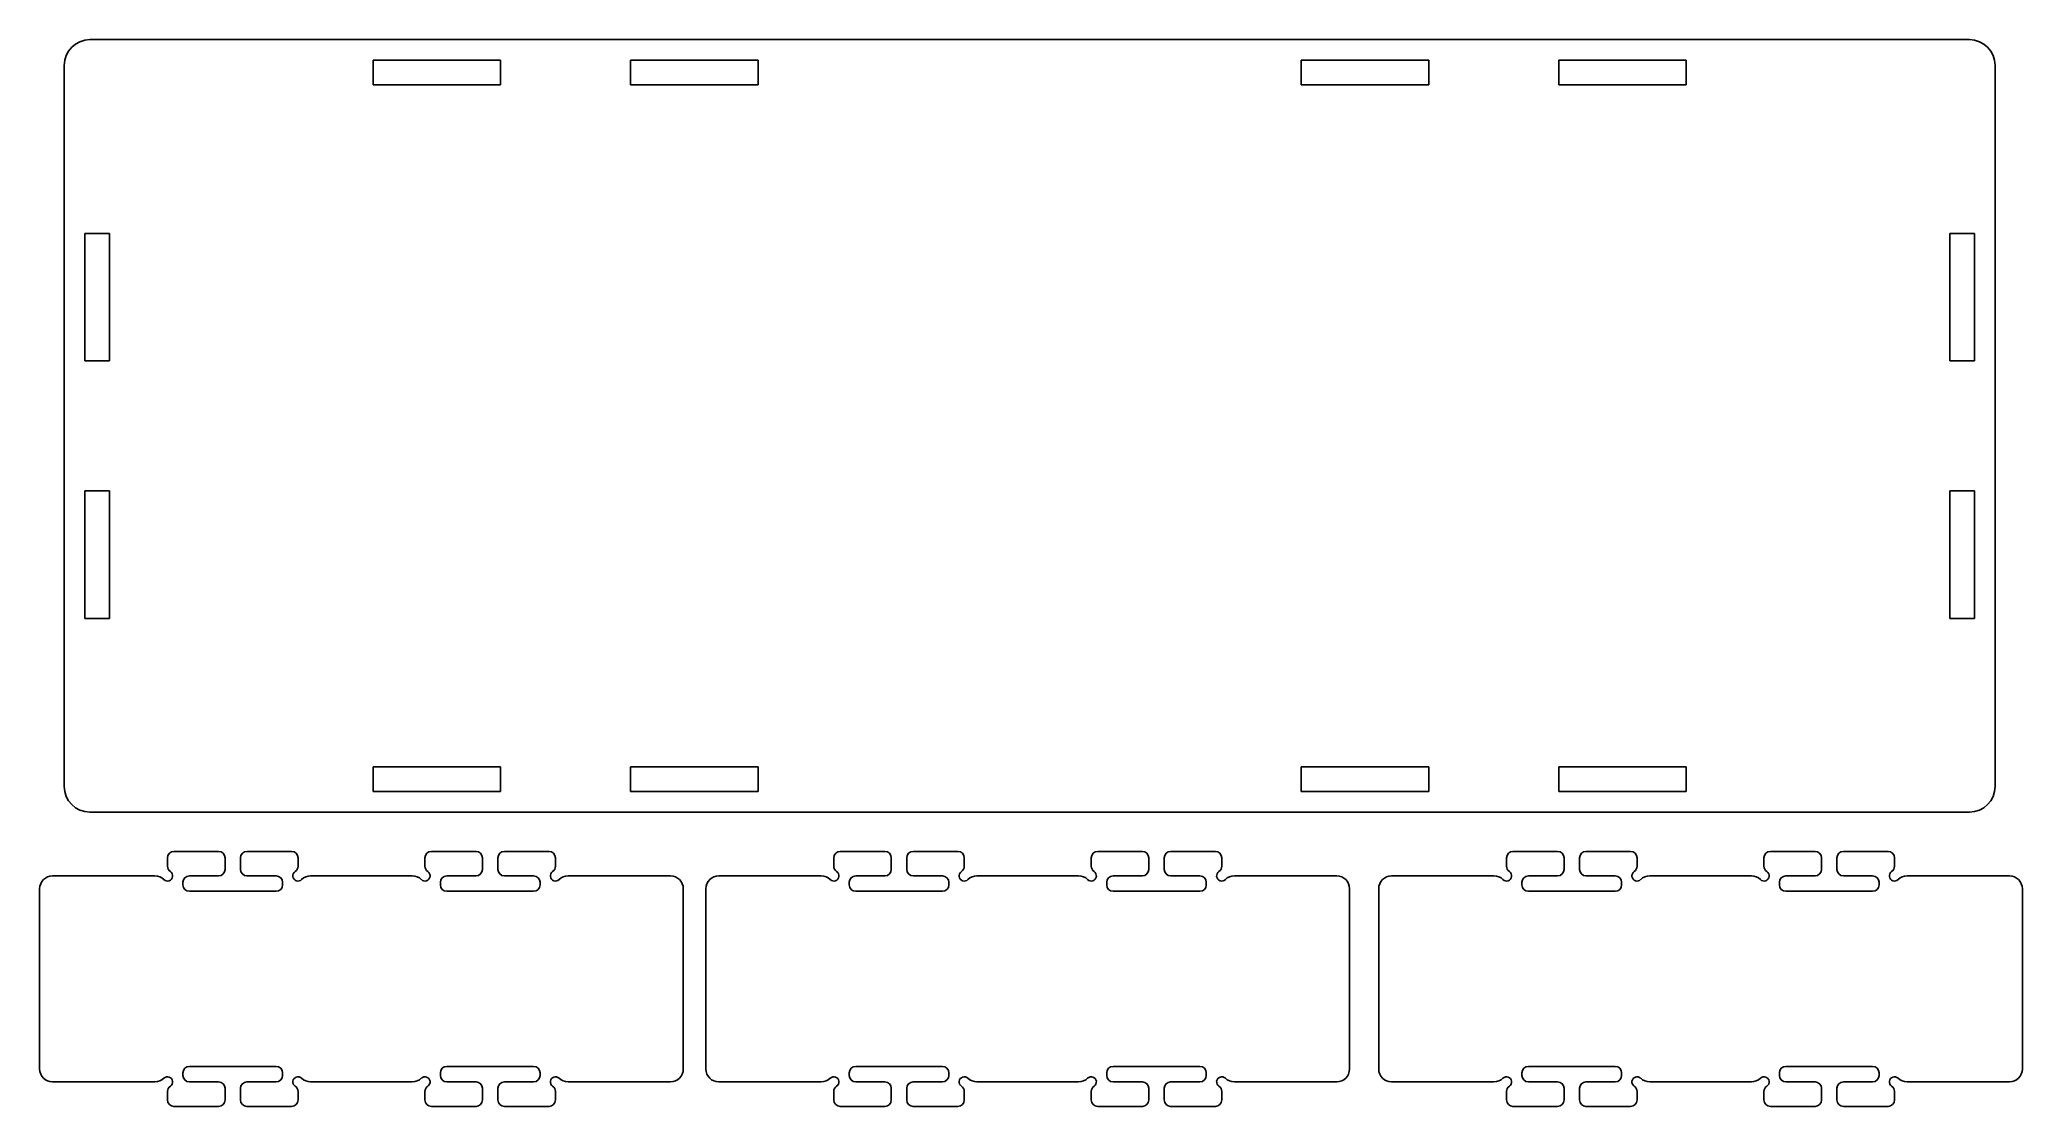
# Model space of a CAD drawing. Header units: millimetres. Extents: x 16 to 786, y 13 to 427.
import ezdxf

# ---------------------------------------------------------------- set-up
doc = ezdxf.new("R2010")
doc.units = ezdxf.units.MM

msp = doc.modelspace()

# ---------------------------------------------------------------- linework, layer by layer
at = {"color": 7, "linetype": 'Continuous', "lineweight": 25}
for p, q in [((35.24, 427.18), (765.24, 427.18)), ((25.24, 137.18), (25.24, 417.18)), ((194.74, 419.18), (145.24, 419.18)), ((145.24, 419.18), (145.24, 409.58)), ((194.74, 409.58), (194.74, 419.18)), ((294.74, 419.18), (245.24, 419.18)), ((245.24, 419.18), (245.24, 409.58)), ((294.74, 409.58), (294.74, 419.18)), ((555.24, 419.18), (505.74, 419.18)), ((505.74, 419.18), (505.74, 409.58)), ((555.24, 409.58), (555.24, 419.18)), ((655.24, 419.18), (605.74, 419.18)), ((605.74, 419.18), (605.74, 409.58)), ((655.24, 409.58), (655.24, 419.18)), ((775.24, 137.18), (775.24, 417.18)), ((145.24, 409.58), (194.74, 409.58)), ((245.24, 409.58), (294.74, 409.58)), ((505.74, 409.58), (555.24, 409.58)), ((605.74, 409.58), (655.24, 409.58)), ((33.24, 351.93), (33.24, 302.43)), ((42.84, 351.93), (33.24, 351.93)), ((42.84, 302.43), (42.84, 351.93)), ((767.24, 351.93), (757.64, 351.93)), ((757.64, 351.93), (757.64, 302.43)), ((767.24, 302.43), (767.24, 351.93)), ((33.24, 302.43), (42.84, 302.43)), ((757.64, 302.43), (767.24, 302.43)), ((33.24, 251.93), (33.24, 202.43)), ((42.84, 251.93), (33.24, 251.93)), ((42.84, 202.43), (42.84, 251.93)), ((767.24, 251.93), (757.64, 251.93)), ((757.64, 251.93), (757.64, 202.43)), ((767.24, 202.43), (767.24, 251.93)), ((33.24, 202.43), (42.84, 202.43)), ((757.64, 202.43), (767.24, 202.43)), ((194.74, 144.78), (145.24, 144.78)), ((145.24, 144.78), (145.24, 135.18)), ((194.74, 135.18), (194.74, 144.78)), ((294.74, 144.78), (245.24, 144.78)), ((245.24, 144.78), (245.24, 135.18)), ((294.74, 135.18), (294.74, 144.78)), ((505.74, 144.78), (505.74, 135.18)), ((555.24, 144.78), (505.74, 144.78)), ((555.24, 135.18), (555.24, 144.78)), ((605.74, 144.78), (605.74, 135.18)), ((655.24, 144.78), (605.74, 144.78)), ((655.24, 135.18), (655.24, 144.78)), ((145.24, 135.18), (194.74, 135.18)), ((245.24, 135.18), (294.74, 135.18)), ((505.74, 135.18), (555.24, 135.18)), ((605.74, 135.18), (655.24, 135.18)), ((35.24, 127.18), (765.24, 127.18)), ((65.35, 109.43), (65.35, 106.17)), ((85.2, 111.93), (67.85, 111.93)), ((87.7, 109.43), (87.7, 104.93)), ((93.7, 104.93), (93.7, 109.43)), ((113.55, 111.93), (96.2, 111.93)), ((116.05, 106.17), (116.05, 109.43)), ((165.35, 106.17), (165.35, 109.43)), ((167.85, 111.93), (185.2, 111.93)), ((187.7, 104.93), (187.7, 109.43)), ((193.7, 109.43), (193.7, 104.93)), ((196.2, 111.93), (213.55, 111.93)), ((216.05, 109.43), (216.05, 106.17)), ((324.16, 109.43), (324.16, 106.17)), ((344.01, 111.93), (326.66, 111.93)), ((346.51, 109.43), (346.51, 104.93)), ((352.51, 104.93), (352.51, 109.43)), ((372.36, 111.93), (355.01, 111.93)), ((374.86, 106.17), (374.86, 109.43)), ((424.16, 106.17), (424.16, 109.43)), ((426.66, 111.93), (444.01, 111.93)), ((446.51, 104.93), (446.51, 109.43)), ((452.51, 109.43), (452.51, 104.93)), ((455.01, 111.93), (472.36, 111.93)), ((474.86, 109.43), (474.86, 106.17)), ((585.47, 109.43), (585.47, 106.17)), ((605.32, 111.93), (587.97, 111.93)), ((607.82, 109.43), (607.82, 104.93)), ((613.82, 104.93), (613.82, 109.43)), ((633.67, 111.93), (616.32, 111.93)), ((636.17, 106.17), (636.17, 109.43)), ((685.47, 106.17), (685.47, 109.43)), ((687.97, 111.93), (705.32, 111.93)), ((707.82, 104.93), (707.82, 109.43)), ((713.82, 109.43), (713.82, 104.93)), ((716.32, 111.93), (733.67, 111.93)), ((736.17, 109.43), (736.17, 106.17)), ((60.45, 102.43), (20.7, 102.43)), ((85.2, 102.43), (73.85, 102.43)), ((107.55, 102.43), (96.2, 102.43)), ((160.45, 102.43), (120.95, 102.43)), ((173.85, 102.43), (185.2, 102.43)), ((196.2, 102.43), (207.55, 102.43)), ((260.7, 102.43), (220.95, 102.43)), ((319.27, 102.43), (279.51, 102.43)), ((344.01, 102.43), (332.66, 102.43)), ((366.36, 102.43), (355.01, 102.43)), ((419.27, 102.43), (379.76, 102.43)), ((432.66, 102.43), (444.01, 102.43)), ((455.01, 102.43), (466.36, 102.43)), ((519.51, 102.43), (479.76, 102.43)), ((580.58, 102.43), (540.82, 102.43)), ((605.32, 102.43), (593.97, 102.43)), ((627.67, 102.43), (616.32, 102.43)), ((680.58, 102.43), (641.07, 102.43)), ((693.97, 102.43), (705.32, 102.43)), ((716.32, 102.43), (727.67, 102.43)), ((780.82, 102.43), (741.07, 102.43)), ((15.7, 97.43), (15.7, 27.43)), ((71.35, 99.93), (71.35, 98.93)), ((73.85, 96.43), (107.55, 96.43)), ((110.05, 98.93), (110.05, 99.93)), ((171.35, 98.93), (171.35, 99.93)), ((207.55, 96.43), (173.85, 96.43)), ((210.05, 99.93), (210.05, 98.93)), ((265.7, 27.43), (265.7, 97.43)), ((274.51, 97.43), (274.51, 27.43)), ((330.16, 99.93), (330.16, 98.93)), ((332.66, 96.43), (366.36, 96.43)), ((368.86, 98.93), (368.86, 99.93)), ((430.16, 98.93), (430.16, 99.93)), ((466.36, 96.43), (432.66, 96.43)), ((468.86, 99.93), (468.86, 98.93)), ((524.51, 27.43), (524.51, 97.43)), ((535.82, 97.43), (535.82, 27.43)), ((591.47, 99.93), (591.47, 98.93)), ((593.97, 96.43), (627.67, 96.43)), ((630.17, 98.93), (630.17, 99.93)), ((691.47, 98.93), (691.47, 99.93)), ((727.67, 96.43), (693.97, 96.43)), ((730.17, 99.93), (730.17, 98.93)), ((785.82, 27.43), (785.82, 97.43)), ((71.35, 24.93), (71.35, 25.93)), ((73.85, 28.43), (107.55, 28.43)), ((110.05, 25.93), (110.05, 24.93)), ((171.35, 25.93), (171.35, 24.93)), ((207.55, 28.43), (173.85, 28.43)), ((210.05, 24.93), (210.05, 25.93)), ((330.16, 24.93), (330.16, 25.93)), ((332.66, 28.43), (366.36, 28.43)), ((368.86, 25.93), (368.86, 24.93)), ((430.16, 25.93), (430.16, 24.93)), ((466.36, 28.43), (432.66, 28.43)), ((468.86, 24.93), (468.86, 25.93)), ((591.47, 24.93), (591.47, 25.93)), ((593.97, 28.43), (627.67, 28.43)), ((630.17, 25.93), (630.17, 24.93)), ((691.47, 25.93), (691.47, 24.93)), ((727.67, 28.43), (693.97, 28.43)), ((730.17, 24.93), (730.17, 25.93)), ((20.7, 22.43), (60.45, 22.43)), ((65.35, 15.43), (65.35, 18.69)), ((85.2, 22.43), (73.85, 22.43)), ((87.7, 15.43), (87.7, 19.93)), ((93.7, 19.93), (93.7, 15.43)), ((107.55, 22.43), (96.2, 22.43)), ((116.05, 18.69), (116.05, 15.43)), ((120.95, 22.43), (160.45, 22.43)), ((165.35, 18.69), (165.35, 15.43)), ((173.85, 22.43), (185.2, 22.43)), ((187.7, 19.93), (187.7, 15.43)), ((193.7, 15.43), (193.7, 19.93)), ((196.2, 22.43), (207.55, 22.43)), ((216.05, 15.43), (216.05, 18.69)), ((220.95, 22.43), (260.7, 22.43)), ((279.51, 22.43), (319.27, 22.43)), ((324.16, 15.43), (324.16, 18.69)), ((344.01, 22.43), (332.66, 22.43)), ((346.51, 15.43), (346.51, 19.93)), ((352.51, 19.93), (352.51, 15.43)), ((366.36, 22.43), (355.01, 22.43)), ((374.86, 18.69), (374.86, 15.43)), ((379.76, 22.43), (419.27, 22.43)), ((424.16, 18.69), (424.16, 15.43)), ((432.66, 22.43), (444.01, 22.43)), ((446.51, 19.93), (446.51, 15.43)), ((452.51, 15.43), (452.51, 19.93)), ((455.01, 22.43), (466.36, 22.43)), ((474.86, 15.43), (474.86, 18.69)), ((479.76, 22.43), (519.51, 22.43)), ((540.82, 22.43), (580.58, 22.43)), ((585.47, 15.43), (585.47, 18.69)), ((605.32, 22.43), (593.97, 22.43)), ((607.82, 15.43), (607.82, 19.93)), ((613.82, 19.93), (613.82, 15.43)), ((627.67, 22.43), (616.32, 22.43)), ((636.17, 18.69), (636.17, 15.43)), ((641.07, 22.43), (680.58, 22.43)), ((685.47, 18.69), (685.47, 15.43)), ((693.97, 22.43), (705.32, 22.43)), ((707.82, 19.93), (707.82, 15.43)), ((713.82, 15.43), (713.82, 19.93)), ((716.32, 22.43), (727.67, 22.43)), ((736.17, 15.43), (736.17, 18.69)), ((741.07, 22.43), (780.82, 22.43)), ((85.2, 12.93), (67.85, 12.93)), ((113.55, 12.93), (96.2, 12.93)), ((167.85, 12.93), (185.2, 12.93)), ((196.2, 12.93), (213.55, 12.93)), ((344.01, 12.93), (326.66, 12.93)), ((372.36, 12.93), (355.01, 12.93)), ((426.66, 12.93), (444.01, 12.93)), ((455.01, 12.93), (472.36, 12.93)), ((605.32, 12.93), (587.97, 12.93)), ((633.67, 12.93), (616.32, 12.93)), ((687.97, 12.93), (705.32, 12.93)), ((716.32, 12.93), (733.67, 12.93))]:
    msp.add_line(p, q, dxfattribs=at)
for centre, radius, start, end in [((35.24, 417.18), 10, 90, 180), ((765.24, 417.18), 10, 0, 90), ((35.24, 137.18), 10, 180, 270), ((765.24, 137.18), 10, 270, 0), ((67.85, 109.43), 2.5, 90, 180), ((85.2, 109.43), 2.5, 0, 90), ((96.2, 109.43), 2.5, 90, 180), ((113.55, 109.43), 2.5, 0, 90), ((167.85, 109.43), 2.5, 90, 180), ((185.2, 109.43), 2.5, 0, 90), ((196.2, 109.43), 2.5, 90, 180), ((213.55, 109.43), 2.5, 0, 90), ((326.66, 109.43), 2.5, 90, 180), ((344.01, 109.43), 2.5, 0, 90), ((355.01, 109.43), 2.5, 90, 180), ((372.36, 109.43), 2.5, 0, 90), ((426.66, 109.43), 2.5, 90, 180), ((444.01, 109.43), 2.5, 0, 90), ((455.01, 109.43), 2.5, 90, 180), ((472.36, 109.43), 2.5, 0, 90), ((587.97, 109.43), 2.5, 90, 180), ((605.32, 109.43), 2.5, 0, 90), ((616.32, 109.43), 2.5, 90, 180), ((633.67, 109.43), 2.5, 0, 90), ((687.97, 109.43), 2.5, 90, 180), ((705.32, 109.43), 2.5, 0, 90), ((716.32, 109.43), 2.5, 90, 180), ((733.67, 109.43), 2.5, 0, 90), ((20.7, 97.43), 5, 90, 180), ((60.45, 97.43), 5, 45.58469, 90), ((65.35, 102.43), 2, 225.58469, 56.25101), ((67.85, 106.17), 2.5, 180, 236.25101), ((73.85, 99.93), 2.5, 90, 180), ((85.2, 104.93), 2.5, 270, 0), ((96.2, 104.93), 2.5, 180, 270), ((107.55, 99.93), 2.5, 0, 90), ((116.05, 102.43), 2, 123.74899, 314.41531), ((113.55, 106.17), 2.5, 303.74899, 0), ((120.95, 97.43), 5, 90, 134.41531), ((160.45, 97.43), 5, 45.58469, 90), ((165.35, 102.43), 2, 225.58469, 56.25101), ((167.85, 106.17), 2.5, 180, 236.25101), ((173.85, 99.93), 2.5, 90, 180), ((185.2, 104.93), 2.5, 270, 0), ((196.2, 104.93), 2.5, 180, 270), ((207.55, 99.93), 2.5, 0, 90), ((216.05, 102.43), 2, 123.74899, 314.41531), ((213.55, 106.17), 2.5, 303.74899, 0), ((220.95, 97.43), 5, 90, 134.41531), ((260.7, 97.43), 5, 0, 90), ((279.51, 97.43), 5, 90, 180), ((319.27, 97.43), 5, 45.58469, 90), ((324.16, 102.43), 2, 225.58469, 56.25101), ((326.66, 106.17), 2.5, 180, 236.25101), ((332.66, 99.93), 2.5, 90, 180), ((344.01, 104.93), 2.5, 270, 0), ((355.01, 104.93), 2.5, 180, 270), ((366.36, 99.93), 2.5, 0, 90), ((374.86, 102.43), 2, 123.74899, 314.41531), ((372.36, 106.17), 2.5, 303.74899, 0), ((379.76, 97.43), 5, 90, 134.41531), ((419.27, 97.43), 5, 45.58469, 90), ((424.16, 102.43), 2, 225.58469, 56.25101), ((426.66, 106.17), 2.5, 180, 236.25101), ((432.66, 99.93), 2.5, 90, 180), ((444.01, 104.93), 2.5, 270, 0), ((455.01, 104.93), 2.5, 180, 270), ((466.36, 99.93), 2.5, 0, 90), ((474.86, 102.43), 2, 123.74899, 314.41531), ((472.36, 106.17), 2.5, 303.74899, 0), ((479.76, 97.43), 5, 90, 134.41531), ((519.51, 97.43), 5, 0, 90), ((540.82, 97.43), 5, 90, 180), ((580.58, 97.43), 5, 45.58469, 90), ((585.47, 102.43), 2, 225.58469, 56.25101), ((587.97, 106.17), 2.5, 180, 236.25101), ((593.97, 99.93), 2.5, 90, 180), ((605.32, 104.93), 2.5, 270, 0), ((616.32, 104.93), 2.5, 180, 270), ((627.67, 99.93), 2.5, 0, 90), ((636.17, 102.43), 2, 123.74899, 314.41531), ((633.67, 106.17), 2.5, 303.74899, 0), ((641.07, 97.43), 5, 90, 134.41531), ((680.58, 97.43), 5, 45.58469, 90), ((685.47, 102.43), 2, 225.58469, 56.25101), ((687.97, 106.17), 2.5, 180, 236.25101), ((693.97, 99.93), 2.5, 90, 180), ((705.32, 104.93), 2.5, 270, 0), ((716.32, 104.93), 2.5, 180, 270), ((727.67, 99.93), 2.5, 0, 90), ((736.17, 102.43), 2, 123.74899, 314.41531), ((733.67, 106.17), 2.5, 303.74899, 0), ((741.07, 97.43), 5, 90, 134.41531), ((780.82, 97.43), 5, 0, 90), ((73.85, 98.93), 2.5, 180, 270), ((107.55, 98.93), 2.5, 270, 0), ((173.85, 98.93), 2.5, 180, 270), ((207.55, 98.93), 2.5, 270, 0), ((332.66, 98.93), 2.5, 180, 270), ((366.36, 98.93), 2.5, 270, 0), ((432.66, 98.93), 2.5, 180, 270), ((466.36, 98.93), 2.5, 270, 0), ((593.97, 98.93), 2.5, 180, 270), ((627.67, 98.93), 2.5, 270, 0), ((693.97, 98.93), 2.5, 180, 270), ((727.67, 98.93), 2.5, 270, 0), ((20.7, 27.43), 5, 180, 270), ((60.45, 27.43), 5, 270, 314.41531), ((65.35, 22.43), 2, 303.74899, 134.41531), ((73.85, 25.93), 2.5, 90, 180), ((73.85, 24.93), 2.5, 180, 270), ((107.55, 25.93), 2.5, 0, 90), ((107.55, 24.93), 2.5, 270, 0), ((116.05, 22.43), 2, 45.58469, 236.25101), ((120.95, 27.43), 5, 225.58469, 270), ((160.45, 27.43), 5, 270, 314.41531), ((165.35, 22.43), 2, 303.74899, 134.41531), ((173.85, 25.93), 2.5, 90, 180), ((173.85, 24.93), 2.5, 180, 270), ((207.55, 25.93), 2.5, 0, 90), ((207.55, 24.93), 2.5, 270, 0), ((216.05, 22.43), 2, 45.58469, 236.25101), ((220.95, 27.43), 5, 225.58469, 270), ((260.7, 27.43), 5, 270, 0), ((279.51, 27.43), 5, 180, 270), ((319.27, 27.43), 5, 270, 314.41531), ((324.16, 22.43), 2, 303.74899, 134.41531), ((332.66, 25.93), 2.5, 90, 180), ((332.66, 24.93), 2.5, 180, 270), ((366.36, 25.93), 2.5, 0, 90), ((366.36, 24.93), 2.5, 270, 0), ((374.86, 22.43), 2, 45.58469, 236.25101), ((379.76, 27.43), 5, 225.58469, 270), ((419.27, 27.43), 5, 270, 314.41531), ((424.16, 22.43), 2, 303.74899, 134.41531), ((432.66, 25.93), 2.5, 90, 180), ((432.66, 24.93), 2.5, 180, 270), ((466.36, 25.93), 2.5, 0, 90), ((466.36, 24.93), 2.5, 270, 0), ((474.86, 22.43), 2, 45.58469, 236.25101), ((479.76, 27.43), 5, 225.58469, 270), ((519.51, 27.43), 5, 270, 0), ((540.82, 27.43), 5, 180, 270), ((580.58, 27.43), 5, 270, 314.41531), ((585.47, 22.43), 2, 303.74899, 134.41531), ((593.97, 25.93), 2.5, 90, 180), ((593.97, 24.93), 2.5, 180, 270), ((627.67, 25.93), 2.5, 0, 90), ((627.67, 24.93), 2.5, 270, 0), ((636.17, 22.43), 2, 45.58469, 236.25101), ((641.07, 27.43), 5, 225.58469, 270), ((680.58, 27.43), 5, 270, 314.41531), ((685.47, 22.43), 2, 303.74899, 134.41531), ((693.97, 25.93), 2.5, 90, 180), ((693.97, 24.93), 2.5, 180, 270), ((727.67, 25.93), 2.5, 0, 90), ((727.67, 24.93), 2.5, 270, 0), ((736.17, 22.43), 2, 45.58469, 236.25101), ((741.07, 27.43), 5, 225.58469, 270), ((780.82, 27.43), 5, 270, 0), ((67.85, 18.69), 2.5, 123.74899, 180), ((67.85, 15.43), 2.5, 180, 270), ((85.2, 19.93), 2.5, 0, 90), ((85.2, 15.43), 2.5, 270, 0), ((96.2, 19.93), 2.5, 90, 180), ((96.2, 15.43), 2.5, 180, 270), ((113.55, 15.43), 2.5, 270, 0), ((113.55, 18.69), 2.5, 0, 56.25101), ((167.85, 18.69), 2.5, 123.74899, 180), ((167.85, 15.43), 2.5, 180, 270), ((185.2, 19.93), 2.5, 0, 90), ((185.2, 15.43), 2.5, 270, 0), ((196.2, 19.93), 2.5, 90, 180), ((196.2, 15.43), 2.5, 180, 270), ((213.55, 15.43), 2.5, 270, 0), ((213.55, 18.69), 2.5, 0, 56.25101), ((326.66, 18.69), 2.5, 123.74899, 180), ((326.66, 15.43), 2.5, 180, 270), ((344.01, 19.93), 2.5, 0, 90), ((344.01, 15.43), 2.5, 270, 0), ((355.01, 19.93), 2.5, 90, 180), ((355.01, 15.43), 2.5, 180, 270), ((372.36, 15.43), 2.5, 270, 0), ((372.36, 18.69), 2.5, 0, 56.25101), ((426.66, 18.69), 2.5, 123.74899, 180), ((426.66, 15.43), 2.5, 180, 270), ((444.01, 19.93), 2.5, 0, 90), ((444.01, 15.43), 2.5, 270, 0), ((455.01, 19.93), 2.5, 90, 180), ((455.01, 15.43), 2.5, 180, 270), ((472.36, 15.43), 2.5, 270, 0), ((472.36, 18.69), 2.5, 0, 56.25101), ((587.97, 18.69), 2.5, 123.74899, 180), ((587.97, 15.43), 2.5, 180, 270), ((605.32, 19.93), 2.5, 0, 90), ((605.32, 15.43), 2.5, 270, 0), ((616.32, 19.93), 2.5, 90, 180), ((616.32, 15.43), 2.5, 180, 270), ((633.67, 15.43), 2.5, 270, 0), ((633.67, 18.69), 2.5, 0, 56.25101), ((687.97, 18.69), 2.5, 123.74899, 180), ((687.97, 15.43), 2.5, 180, 270), ((705.32, 19.93), 2.5, 0, 90), ((705.32, 15.43), 2.5, 270, 0), ((716.32, 19.93), 2.5, 90, 180), ((716.32, 15.43), 2.5, 180, 270), ((733.67, 15.43), 2.5, 270, 0), ((733.67, 18.69), 2.5, 0, 56.25101)]:
    msp.add_arc(centre, radius, start, end, dxfattribs=at)

doc.saveas('drawing.dxf')
